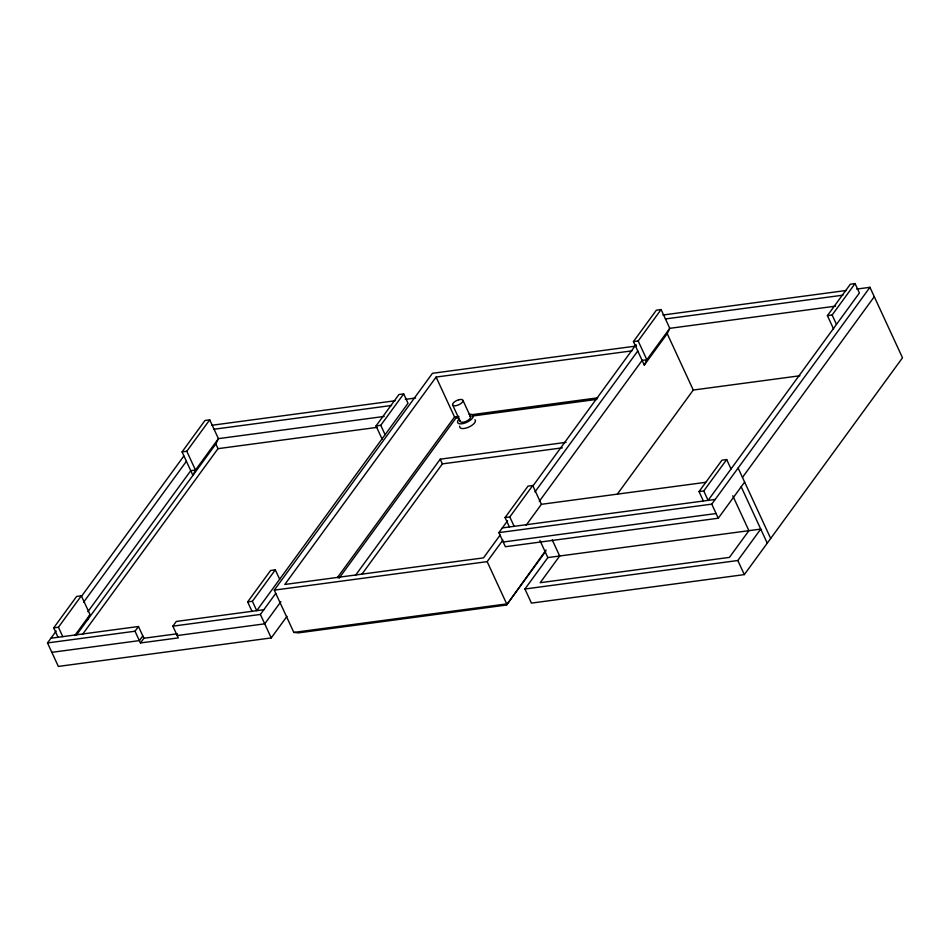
<?xml version="1.0" encoding="UTF-8"?>
<svg xmlns="http://www.w3.org/2000/svg" width="950" height="950" viewBox="0 0 950 950"><rect width="100%" height="100%" fill="white"/><g stroke="black" fill="none" stroke-linecap="round" stroke-linejoin="round"><path stroke-width="1.43" d="M636.524 345.99L432.452 373.303L274.277 590.128L293.811 632.415L298.407 632.878L506.564 605.019L546.024 550.014M87.471 619.934L90.036 614.602L81.344 595.816L76.617 596.446L53.699 627.867L58.033 637.272M76.439 635.075L215.84 443.959L218.405 438.639L209.724 419.841L204.986 420.47L182.067 451.903L192.921 475.392L195.474 470.06L218.405 438.639L384.168 416.444M644.29 365.085L667.221 333.664L669.774 328.332L661.093 309.534L656.367 310.175L633.436 341.596L644.29 365.085L646.855 359.753L669.774 328.332L835.537 306.149M53.699 627.867L58.425 627.238L81.344 595.816M182.067 451.903L186.794 451.262L209.724 419.841M286.971 616.36L271.237 637.925L58.354 666.425L47.5 642.936L56.181 631.026M81.534 596.279L183.813 456.071M83.576 602.264L186.402 461.296M87.911 611.658L190.748 470.689L195.474 470.06L186.794 451.262M74.753 635.562L90.036 614.602M82.46 634.481L218.013 448.661L377.257 427.346M135.019 631.216L138.463 626.501L143.889 638.246L140.446 642.96L135.019 631.216L47.5 642.936M142.797 635.906L139.365 640.609L51.846 652.329M140.446 642.96L178.291 637.901L172.864 626.157L176.308 621.443L263.827 609.722M251.999 611.301L247.653 601.908L270.584 570.487L275.31 569.857L279.656 579.251M382.233 439.363L376.034 425.933L398.952 394.511L403.679 393.882L408.025 403.275L256.726 610.672L252.391 601.279L275.31 569.857M376.034 425.933L380.76 425.303L403.679 393.882M172.864 626.157L260.383 614.436L275.714 593.429M631.881 350.871L436.109 377.067L284.81 584.464L483.503 557.876L500.116 535.099M280.891 601.683L264.729 623.829L177.211 635.55M337.369 577.648L454.551 417.003L458.945 416.421M339.008 578.312L455.774 418.261L458.719 417.869M355.371 575.498L440.218 459.183L566.093 442.344M361.914 574.204L442.391 463.885L562.4 447.818M509.414 526.965L505.067 517.572L527.998 486.151L532.724 485.509L541.405 504.308L526.11 525.279M505.067 517.572L509.806 516.942L532.724 485.509M633.436 341.596L638.174 340.967L661.093 309.534M744.634 482.089L718.271 518.225L505.388 546.725L498.881 532.629L507.561 520.731M532.914 485.973L636.072 344.565M534.945 491.957L637.783 350.989M274.277 590.128L487.16 561.64L502.894 540.075M539.291 501.351L642.129 360.383L646.855 359.753L638.174 340.967M506.564 605.019L545.751 551.297M524.923 589.012L547.853 557.579L760.736 529.091L737.818 560.512L524.923 589.012L531.442 603.107L744.325 574.607L902.5 357.782L869.939 287.316L856.722 289.073M617.298 494.19L693.274 390.046L799.924 375.761M703.38 501.006L699.034 491.613L721.953 460.18L726.691 459.551L731.025 468.944M833.613 329.056L827.403 315.637L850.333 284.216L855.059 283.575L859.406 292.968L708.106 500.377L703.76 490.972L726.691 459.551M827.403 315.637L832.141 314.996L855.059 283.575M498.881 532.629L711.764 504.141L869.939 287.316M742.472 477.399L874.273 296.709M662.922 315.02L846.45 290.451M665.439 318.939L842.935 295.177M211.541 425.315L395.069 400.758M405.341 399.38L415.625 398.003M214.059 429.234L391.554 405.484M472.091 414.651L597.728 397.836M471.936 416.088L596.837 399.38M541.405 504.308L705.707 482.315M699.034 491.613L703.76 490.972M502.312 527.915L715.207 499.427M503.215 542.023L716.11 513.534M247.653 601.908L252.391 601.279M50.944 638.222L138.463 626.501M143.889 638.246L177.365 633.769M293.811 632.415L506.694 603.915L487.16 561.64M832.141 314.996L836.475 324.401M738.126 467.994L770.688 538.472M741.202 486.804L767.256 543.186M667.221 333.664L693.274 390.046M732.783 495.769L748.909 530.67L729.422 557.389L540.194 582.706L559.681 555.999L552.235 539.897M711.764 504.141L718.271 518.225M737.818 560.512L744.325 574.607M539.909 540.408L547.853 557.579M463.018 400.508L470.618 416.955M509.806 516.942L514.14 526.336M452.532 404.747L460.133 421.194M436.109 377.067L454.551 417.003M440.218 459.183L442.391 463.885M380.76 425.303L385.106 434.696M215.84 443.959L218.013 448.661M260.383 614.436L271.237 637.925M58.425 627.238L62.771 636.631M474.941 419.71A8.526 3.539 -24.8 0 1 468.433 427.251A8.526 3.539 -24.8 0 1 459.729 426.158M469.728 416.029A5.688 2.363 -24.8 0 1 468.872 419.686A5.688 2.363 -24.8 0 1 461.938 422.275L461.023 422.109A5.688 2.363 -24.8 0 1 460.216 420.494M469.098 414.319A8.526 3.539 -24.8 0 1 472.174 418.511A8.526 3.539 -24.8 0 1 461.106 423.866A8.526 3.539 -24.8 0 1 458.921 419.259M458.767 399.76L457.401 400.223A5.688 2.363 -24.8 0 0 453.435 405.662L454.338 405.828A5.688 2.363 -24.8 0 0 462.508 401.992A5.688 2.363 -24.8 0 0 458.767 399.76"/></g></svg>
